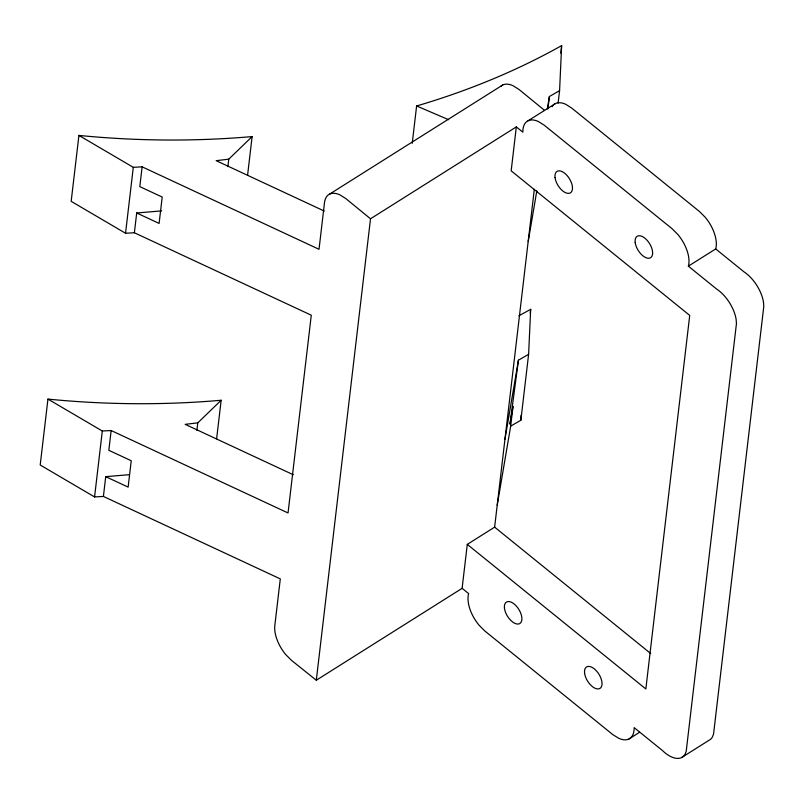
<?xml version="1.0" encoding="UTF-8"?>
<svg xmlns="http://www.w3.org/2000/svg" width="804" height="804" viewBox="0 0 804 804"><rect width="100%" height="100%" fill="white"/><g stroke="black" fill="none" stroke-linecap="round" stroke-linejoin="round"><path stroke-width="1.21" d="M497.204 505.173L510.691 426.11L520.861 420.251L521.092 415.246M520.861 420.251L528.61 354.323L530.67 309.299A682.154 487.375 6.7 0 1 518.851 315.761M558.127 103.083L559.584 90.641L561.644 45.607A682.154 487.375 6.7 0 1 416.613 105.977L412.231 143.293M216.618 438.823L221.15 400.261A682.154 487.375 6.7 0 1 47.949 399.096L40.2 465.013L94.57 496.932L103.404 496.44L280.305 578.9L274.787 625.834A27.949 14.643 57.8 0 0 285.812 654.667L291.54 660.396L316.304 680.234L462.119 588.327L467.285 544.378L494.631 527.143L534.318 189.252M247.592 175.141L252.124 136.579A682.154 487.375 6.7 0 1 78.923 135.414L71.174 201.332L125.545 233.25L134.379 232.758L311.279 315.208L288.043 512.972L111.153 430.522L102.309 431.014L47.949 399.096M94.57 496.932L102.309 431.014M125.545 233.25L133.293 167.332L78.923 135.414M103.404 496.44L105.726 476.661L129.484 474.672M111.153 430.522L108.831 450.3L131.233 460.742L128.137 487.113L105.726 476.661M134.379 232.758L136.7 212.98L161.715 210.879M133.293 167.332L142.127 166.84L139.806 186.608L162.207 197.06L159.112 223.422L136.7 212.98M196.91 430.321L197.784 422.864L221.15 400.261M227.884 166.639L228.758 159.182L252.124 136.579M316.304 680.234L370.513 218.788L516.329 126.881L522.861 132.168A27.949 14.643 57.8 0 1 538.318 121.494L544.278 125.233L672.144 228.768L677.872 234.497A27.949 14.643 57.8 0 1 688.355 266.164L716.665 289.088A27.949 14.643 57.8 0 1 736.102 319.158L736.454 323.55L686.204 751.338L684.968 754.443A27.949 14.643 57.8 0 1 662.456 750.534L634.145 727.61A27.949 14.643 57.8 0 1 618.688 738.283L612.728 734.554L484.862 631.009L479.134 625.291A27.949 14.643 57.8 0 1 468.652 593.613L462.119 588.327M516.329 126.881L511.163 170.83L689.721 315.409L645.843 688.958L467.285 544.378M510.691 426.11L513.012 406.332L509.967 424.16L518.429 360.192L528.61 354.323M547.956 108.862L549.403 96.51L559.584 90.641M530.238 313.027L530.67 309.299M560.77 53.074L561.644 45.607M547.303 108.862L549.403 96.51M528.188 241.491L536.821 190.839M504.952 439.255L518.429 360.192M329.56 194.136L502.721 84.993M528.037 120.811L555.383 103.575M688.355 266.164L715.691 248.938L744.001 271.852A27.949 14.643 57.8 0 1 763.448 301.932L763.8 306.324L713.55 734.102L712.314 737.208A27.949 14.643 57.8 0 1 708.967 740.323L681.631 757.549M628.969 738.976L639.481 732.343M228.758 159.182L216.165 160.669L324.263 211.05M197.784 422.864L185.191 424.351L293.289 474.742M416.613 105.977L448.612 119.695M142.127 166.84L319.027 249.29L324.535 202.357A27.949 14.643 57.8 0 1 339.831 194.829L345.79 198.568L370.513 218.788M544.348 110.188L518.952 89.415L512.992 85.686A27.949 14.643 57.8 0 0 500.862 86.279M494.631 527.143L650.737 653.551M715.691 248.938A27.949 14.643 57.8 0 0 705.219 217.261L699.49 211.532L571.614 107.997L565.654 104.259A27.949 14.643 57.8 0 0 552.046 106.691M584.588 673.139A12.653 6.633 57.8 0 0 598.699 688.877A12.653 6.633 57.8 0 0 596.528 671.008A12.653 6.633 57.8 0 0 584.588 673.139M504.46 608.256A12.653 6.633 57.8 0 0 518.57 623.994A12.653 6.633 57.8 0 0 516.389 606.126A12.653 6.633 57.8 0 0 504.46 608.256M635.19 242.456A12.653 6.633 57.8 0 0 649.3 258.195A12.653 6.633 57.8 0 0 647.119 240.326A12.653 6.633 57.8 0 0 635.19 242.456M555.051 177.573A12.653 6.633 57.8 0 0 569.162 193.312A12.653 6.633 57.8 0 0 566.991 175.443A12.653 6.633 57.8 0 0 555.051 177.573"/></g></svg>
